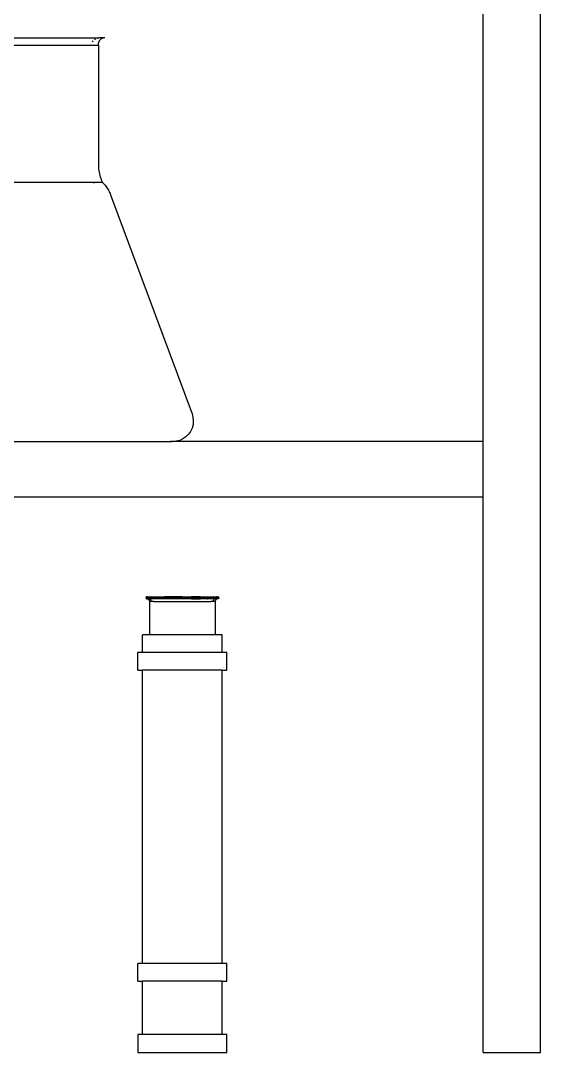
# Model space of a CAD drawing. Header units: metres. Extents: x 2.3 to 15.1, y 3 to 5.1.
# Drawn here: x 9.7487 to 9.9826, y 4.3381 to 4.8025 of the extents above; entities that cross this region are included whole.
import ezdxf

# ---------------------------------------------------------------- set-up
doc = ezdxf.new("R2010")
doc.units = ezdxf.units.M
doc.layers.add('Edges', color=7, linetype='Continuous')

# ---------------------------------------------------------------- blocks, each defined once
blk = doc.blocks.new('Chemistry Lab table fr')
at = {"layer": 'Edges'}
for p, q in [((-0.33524, 0.06983), (-0.33524, 0.84483)), ((-0.36105, 0.34483), (-0.36105, 0.56983)), ((-0.59696, 0.52649), (-0.53419, 0.52649)), ((-0.53685, 0.52472), (-0.53656, 0.52509)), ((-0.53585, 0.52575), (-0.53549, 0.52598)), ((-0.53549, 0.52598), (-0.53544, 0.52601)), ((-0.53464, 0.52637), (-0.53419, 0.52649)), ((-0.53198, 0.52649), (-0.53419, 0.52649)), ((-0.53378, 0.52509), (-0.53398, 0.52471)), ((-0.53353, 0.52544), (-0.53378, 0.52509)), ((-0.53324, 0.52575), (-0.53353, 0.52544)), ((-0.5329, 0.52601), (-0.53324, 0.52575)), ((-0.53253, 0.52622), (-0.5329, 0.52601)), ((-0.53213, 0.52637), (-0.53253, 0.52622)), ((-0.53172, 0.52646), (-0.53213, 0.52637)), ((-0.53172, 0.52646), (-0.53198, 0.52649)), ((-0.5313, 0.52649), (-0.53172, 0.52646)), ((-0.53419, 0.52302), (-0.59696, 0.52302)), ((-0.53421, 0.52388), (-0.53423, 0.52345)), ((-0.53423, 0.52345), (-0.53419, 0.52302)), ((-0.53413, 0.5243), (-0.53421, 0.52388)), ((-0.53419, 0.52302), (-0.53419, 0.46945)), ((-0.53398, 0.52471), (-0.53413, 0.5243)), ((-0.53419, 0.46945), (-0.53418, 0.46875)), ((-0.53418, 0.46875), (-0.53414, 0.46806)), ((-0.53414, 0.46806), (-0.53407, 0.46736)), ((-0.53407, 0.46736), (-0.53398, 0.46667)), ((-0.53398, 0.46667), (-0.53386, 0.46598)), ((-0.53386, 0.46598), (-0.53371, 0.46529)), ((-0.53371, 0.46529), (-0.53354, 0.46462)), ((-0.53354, 0.46462), (-0.53334, 0.46395)), ((-0.5361, 0.46136), (-0.59503, 0.46136)), ((-0.53607, 0.46129), (-0.5361, 0.46136)), ((-0.53229, 0.46136), (-0.5361, 0.46136)), ((-0.53593, 0.46097), (-0.53607, 0.46129)), ((-0.53334, 0.46395), (-0.53312, 0.46329)), ((-0.53312, 0.46329), (-0.53287, 0.46263)), ((-0.53287, 0.46263), (-0.53259, 0.46199)), ((-0.53259, 0.46199), (-0.53229, 0.46136)), ((-0.53229, 0.46136), (-0.53191, 0.46097)), ((-0.53191, 0.46097), (-0.53153, 0.46056)), ((-0.53153, 0.46056), (-0.53117, 0.46014)), ((-0.53117, 0.46014), (-0.53083, 0.45971)), ((-0.53083, 0.45971), (-0.5305, 0.45927)), ((-0.5305, 0.45927), (-0.53019, 0.45881)), ((-0.53019, 0.45881), (-0.5299, 0.45834)), ((-0.5299, 0.45834), (-0.52962, 0.45786)), ((-0.52962, 0.45786), (-0.52936, 0.45737)), ((-0.52936, 0.45737), (-0.52912, 0.45687)), ((-0.52912, 0.45687), (-0.5289, 0.45636)), ((-0.5289, 0.45636), (-0.5287, 0.45585)), ((-0.5287, 0.45585), (-0.49203, 0.35727)), ((-0.49203, 0.35727), (-0.4916, 0.35569)), ((-0.4916, 0.35569), (-0.49144, 0.35406)), ((-0.49144, 0.35406), (-0.49158, 0.35243)), ((-0.49268, 0.34937), (-0.49362, 0.34804)), ((-0.492, 0.35085), (-0.49268, 0.34937)), ((-0.49158, 0.35243), (-0.492, 0.35085)), ((-0.631, 0.34483), (-0.5009, 0.34483)), ((-0.5009, 0.34483), (-0.50157, 0.34493)), ((-0.50074, 0.34483), (-0.5009, 0.34483)), ((-0.49913, 0.34493), (-0.50074, 0.34483)), ((-0.36105, 0.34483), (-0.50074, 0.34483)), ((-0.49757, 0.34531), (-0.49913, 0.34493)), ((-0.4961, 0.34598), (-0.49757, 0.34531)), ((-0.49477, 0.34689), (-0.4961, 0.34598)), ((-0.49362, 0.34804), (-0.49477, 0.34689)), ((-0.36105, 0.31983), (-0.36105, 0.34483)), ((-1.12113, 0.31983), (-0.36105, 0.31983)), ((-0.36105, 0.06983), (-0.36105, 0.31983)), ((-0.51278, 0.2745), (-0.51279, 0.27446)), ((-0.51279, 0.27446), (-0.51279, 0.27443)), ((-0.51223, 0.27446), (-0.51279, 0.27446)), ((-0.51223, 0.27443), (-0.51279, 0.27443)), ((-0.51279, 0.27443), (-0.51279, 0.27439)), ((-0.51223, 0.27439), (-0.51279, 0.27439)), ((-0.51279, 0.27439), (-0.51278, 0.27436)), ((-0.51277, 0.27456), (-0.51278, 0.27453)), ((-0.51222, 0.27453), (-0.51278, 0.27453)), ((-0.51278, 0.27453), (-0.51278, 0.2745)), ((-0.51223, 0.2745), (-0.51278, 0.2745)), ((-0.51278, 0.27436), (-0.51278, 0.27432)), ((-0.51223, 0.27436), (-0.51278, 0.27436)), ((-0.51278, 0.27432), (-0.51277, 0.27429)), ((-0.51222, 0.27432), (-0.51278, 0.27432)), ((-0.51275, 0.2746), (-0.51277, 0.27456)), ((-0.51221, 0.27456), (-0.51277, 0.27456)), ((-0.51221, 0.27429), (-0.51277, 0.27429)), ((-0.51277, 0.27429), (-0.51275, 0.27426)), ((-0.51274, 0.27463), (-0.51275, 0.2746)), ((-0.5122, 0.2746), (-0.51275, 0.2746)), ((-0.5122, 0.27426), (-0.51275, 0.27426)), ((-0.51275, 0.27426), (-0.51274, 0.27423)), ((-0.51272, 0.27466), (-0.51274, 0.27463)), ((-0.51218, 0.27463), (-0.51274, 0.27463)), ((-0.51218, 0.27423), (-0.51274, 0.27423)), ((-0.51274, 0.27423), (-0.51272, 0.2742)), ((-0.5127, 0.27468), (-0.51272, 0.27466)), ((-0.51216, 0.27466), (-0.51272, 0.27466)), ((-0.51216, 0.2742), (-0.51272, 0.2742)), ((-0.51272, 0.2742), (-0.5127, 0.27417)), ((-0.51267, 0.27471), (-0.5127, 0.27468)), ((-0.51214, 0.27468), (-0.5127, 0.27468)), ((-0.5127, 0.27417), (-0.51267, 0.27414)), ((-0.51214, 0.27417), (-0.5127, 0.27417)), ((-0.51265, 0.27473), (-0.51267, 0.27471)), ((-0.51267, 0.27414), (-0.51265, 0.27412)), ((-0.51262, 0.27475), (-0.51265, 0.27473)), ((-0.51265, 0.27412), (-0.51262, 0.2741)), ((-0.51256, 0.27479), (-0.51262, 0.27475)), ((-0.51259, 0.27477), (-0.51262, 0.27475)), ((-0.51262, 0.2741), (-0.51259, 0.27408)), ((-0.51262, 0.2741), (-0.51256, 0.27406)), ((-0.51253, 0.2748), (-0.51259, 0.27477)), ((-0.51256, 0.27479), (-0.51259, 0.27477)), ((-0.51259, 0.27408), (-0.51256, 0.27406)), ((-0.51253, 0.27405), (-0.51259, 0.27408)), ((-0.51249, 0.27481), (-0.51256, 0.27479)), ((-0.51253, 0.2748), (-0.51256, 0.27479)), ((-0.51256, 0.27406), (-0.51253, 0.27405)), ((-0.51249, 0.27404), (-0.51256, 0.27406)), ((-0.51249, 0.27481), (-0.51253, 0.2748)), ((-0.51253, 0.27405), (-0.51249, 0.27404)), ((-0.51246, 0.27403), (-0.51253, 0.27405)), ((-0.51243, 0.27483), (-0.51249, 0.27481)), ((-0.51246, 0.27482), (-0.51249, 0.27481)), ((-0.51249, 0.27404), (-0.51246, 0.27403)), ((-0.51243, 0.27483), (-0.51246, 0.27482)), ((-0.51246, 0.27403), (-0.51243, 0.27403)), ((-0.51239, 0.27403), (-0.51246, 0.27403)), ((-0.51239, 0.27483), (-0.51243, 0.27483)), ((-0.51239, 0.27403), (-0.51243, 0.27403)), ((-0.5123, 0.27483), (-0.51239, 0.27483)), ((-0.51239, 0.27403), (-0.51234, 0.27403)), ((-0.51234, 0.27403), (-0.51229, 0.27402)), ((-0.51222, 0.27482), (-0.5123, 0.27483)), ((-0.51229, 0.27402), (-0.51223, 0.27402)), ((-0.51162, 0.27467), (-0.51223, 0.2745)), ((-0.5114, 0.27456), (-0.51223, 0.27446)), ((-0.51117, 0.27441), (-0.51223, 0.27443)), ((-0.51117, 0.27441), (-0.51223, 0.27439)), ((-0.51117, 0.27441), (-0.51223, 0.27436)), ((-0.51223, 0.27402), (-0.51218, 0.27401)), ((-0.51216, 0.27481), (-0.51222, 0.27482)), ((-0.51222, 0.27453), (-0.51162, 0.27467)), ((-0.51117, 0.27441), (-0.51222, 0.27432)), ((-0.51162, 0.27467), (-0.51221, 0.27456)), ((-0.51104, 0.2743), (-0.51221, 0.27429)), ((-0.51171, 0.27471), (-0.5122, 0.2746)), ((-0.51104, 0.2743), (-0.5122, 0.27426)), ((-0.51179, 0.27473), (-0.51218, 0.27463)), ((-0.51098, 0.27424), (-0.51218, 0.27423)), ((-0.51212, 0.27414), (-0.51218, 0.27401)), ((-0.51209, 0.27412), (-0.51218, 0.27401)), ((-0.51218, 0.27401), (-0.51213, 0.274)), ((-0.51213, 0.27481), (-0.51216, 0.27481)), ((-0.51212, 0.27471), (-0.51216, 0.27481)), ((-0.51214, 0.27468), (-0.51216, 0.27466)), ((-0.51092, 0.27418), (-0.51216, 0.2742)), ((-0.51209, 0.27473), (-0.51214, 0.27468)), ((-0.51092, 0.27418), (-0.51214, 0.27417)), ((-0.51208, 0.27479), (-0.51213, 0.27481)), ((-0.51213, 0.274), (-0.51207, 0.2741)), ((-0.51209, 0.27473), (-0.51212, 0.27471)), ((-0.51207, 0.2741), (-0.51212, 0.27414)), ((-0.51209, 0.27473), (-0.51208, 0.27479)), ((-0.51207, 0.27475), (-0.51209, 0.27473)), ((-0.51204, 0.27408), (-0.51209, 0.27412)), ((-0.51204, 0.27477), (-0.51208, 0.27479)), ((-0.51201, 0.27479), (-0.51208, 0.27479)), ((-0.51207, 0.27475), (-0.51208, 0.27479)), ((-0.51204, 0.27408), (-0.51208, 0.27399)), ((-0.51201, 0.27406), (-0.51208, 0.27399)), ((-0.51201, 0.27479), (-0.51207, 0.27475)), ((-0.51207, 0.2741), (-0.51201, 0.27406)), ((-0.51198, 0.2748), (-0.51204, 0.27477)), ((-0.51201, 0.27479), (-0.51204, 0.27477)), ((-0.51198, 0.27405), (-0.51204, 0.27408)), ((-0.51198, 0.27405), (-0.51203, 0.27397)), ((-0.51195, 0.27404), (-0.51203, 0.27397)), ((-0.51195, 0.27481), (-0.51201, 0.27479)), ((-0.51198, 0.2748), (-0.51201, 0.27479)), ((-0.51196, 0.27478), (-0.51201, 0.27479)), ((-0.51198, 0.27405), (-0.51201, 0.27406)), ((-0.51195, 0.27481), (-0.51198, 0.2748)), ((-0.51191, 0.27403), (-0.51198, 0.27405)), ((-0.51191, 0.27403), (-0.51198, 0.27395)), ((-0.51193, 0.27477), (-0.51196, 0.27478)), ((-0.51188, 0.27483), (-0.51195, 0.27481)), ((-0.51191, 0.27482), (-0.51195, 0.27481)), ((-0.51193, 0.27477), (-0.51195, 0.27481)), ((-0.51191, 0.27403), (-0.51195, 0.27404)), ((-0.51187, 0.27476), (-0.51193, 0.27477)), ((-0.51193, 0.27394), (-0.51191, 0.27403)), ((-0.51188, 0.27483), (-0.51191, 0.27482)), ((-0.51186, 0.27403), (-0.51191, 0.27403)), ((-0.51185, 0.27483), (-0.51188, 0.27483)), ((-0.51179, 0.27473), (-0.51187, 0.27476)), ((-0.51087, 0.27412), (-0.51186, 0.27403)), ((-0.51085, 0.2741), (-0.51186, 0.27403)), ((-0.51186, 0.27403), (-0.5108, 0.27404)), ((-0.51045, 0.27475), (-0.51185, 0.27483)), ((-0.51171, 0.27471), (-0.51179, 0.27473)), ((-0.51162, 0.27467), (-0.51171, 0.27471)), ((-0.51158, 0.27466), (-0.51162, 0.27467)), ((-0.51155, 0.27464), (-0.51158, 0.27466)), ((-0.51152, 0.27463), (-0.51158, 0.27466)), ((-0.51047, 0.27473), (-0.51155, 0.27464)), ((-0.51152, 0.27463), (-0.51155, 0.27464)), ((-0.51147, 0.2746), (-0.51152, 0.27463)), ((-0.51049, 0.27471), (-0.51147, 0.2746)), ((-0.5114, 0.27456), (-0.51147, 0.2746)), ((-0.51134, 0.27453), (-0.5114, 0.27456)), ((-0.51132, 0.27451), (-0.51134, 0.27453)), ((-0.51129, 0.2745), (-0.51134, 0.27453)), ((-0.51056, 0.2746), (-0.51132, 0.27451)), ((-0.51057, 0.27456), (-0.51132, 0.27451)), ((-0.51129, 0.2745), (-0.51132, 0.27451)), ((-0.51124, 0.27447), (-0.51129, 0.2745)), ((-0.51053, 0.27466), (-0.51124, 0.27447)), ((-0.51055, 0.27463), (-0.51124, 0.27447)), ((-0.51124, 0.27447), (-0.51058, 0.27453)), ((-0.51059, 0.2745), (-0.51124, 0.27447)), ((-0.51117, 0.27441), (-0.51124, 0.27447)), ((-0.51059, 0.27446), (-0.51124, 0.27447)), ((-0.5111, 0.27436), (-0.51117, 0.27441)), ((-0.51106, 0.27432), (-0.5111, 0.27436)), ((-0.51059, 0.27443), (-0.51106, 0.27432)), ((-0.51059, 0.27439), (-0.51106, 0.27432)), ((-0.51059, 0.27436), (-0.51106, 0.27432)), ((-0.51104, 0.2743), (-0.51106, 0.27432)), ((-0.51106, 0.27432), (-0.4822, 0.27432)), ((-0.51098, 0.27424), (-0.51104, 0.2743)), ((-0.51056, 0.27426), (-0.51104, 0.2743)), ((-0.51057, 0.27429), (-0.51104, 0.2743)), ((-0.51093, 0.2742), (-0.51098, 0.27424)), ((-0.51055, 0.27423), (-0.51093, 0.2742)), ((-0.51092, 0.27418), (-0.51093, 0.2742)), ((-0.51089, 0.27414), (-0.51092, 0.27418)), ((-0.51053, 0.2742), (-0.51089, 0.27414)), ((-0.51051, 0.27417), (-0.51089, 0.27414)), ((-0.51087, 0.27412), (-0.51089, 0.27414)), ((-0.51049, 0.27414), (-0.51087, 0.27412)), ((-0.5108, 0.27404), (-0.51085, 0.2741)), ((-0.51082, 0.27406), (-0.51085, 0.2741)), ((-0.51047, 0.27412), (-0.51082, 0.27406)), ((-0.5108, 0.27404), (-0.51045, 0.2741)), ((-0.51042, 0.27408), (-0.5108, 0.27404)), ((-0.51075, 0.27397), (-0.5108, 0.27404)), ((-0.51059, 0.2745), (-0.48219, 0.2745)), ((-0.51059, 0.27446), (-0.48219, 0.27446)), ((-0.51059, 0.27443), (-0.48219, 0.27443)), ((-0.51059, 0.27439), (-0.48219, 0.27439)), ((-0.51059, 0.27436), (-0.48219, 0.27436)), ((-0.4822, 0.27453), (-0.51058, 0.27453)), ((-0.51057, 0.27456), (-0.48221, 0.27456)), ((-0.51057, 0.27429), (-0.48221, 0.27429)), ((-0.51056, 0.2746), (-0.48222, 0.2746)), ((-0.51056, 0.27426), (-0.48222, 0.27426)), ((-0.51055, 0.27463), (-0.48223, 0.27463)), ((-0.51055, 0.27423), (-0.48223, 0.27423)), ((-0.51051, 0.27468), (-0.51053, 0.27466)), ((-0.51053, 0.27466), (-0.48225, 0.27466)), ((-0.51053, 0.2742), (-0.48225, 0.2742)), ((-0.51051, 0.27468), (-0.48227, 0.27468)), ((-0.51051, 0.27417), (-0.48227, 0.27417)), ((-0.51045, 0.27475), (-0.51049, 0.27471)), ((-0.51049, 0.27471), (-0.5006, 0.27471)), ((-0.50453, 0.27414), (-0.51049, 0.27414)), ((-0.51042, 0.27477), (-0.51047, 0.27473)), ((-0.51042, 0.27408), (-0.51047, 0.27412)), ((-0.51039, 0.27479), (-0.51045, 0.27475)), ((-0.51045, 0.2741), (-0.51039, 0.27406)), ((-0.51039, 0.27479), (-0.51042, 0.27477)), ((-0.51037, 0.27405), (-0.51042, 0.27408)), ((-0.51039, 0.27406), (-0.51042, 0.27408)), ((-0.51034, 0.27481), (-0.51039, 0.27479)), ((-0.51037, 0.2748), (-0.51039, 0.27479)), ((-0.51034, 0.27404), (-0.51039, 0.27406)), ((-0.51037, 0.27405), (-0.51039, 0.27406)), ((-0.51031, 0.27482), (-0.51037, 0.2748)), ((-0.51034, 0.27481), (-0.51037, 0.2748)), ((-0.51031, 0.27403), (-0.51037, 0.27405)), ((-0.51034, 0.27404), (-0.51037, 0.27405)), ((-0.51028, 0.27483), (-0.51034, 0.27481)), ((-0.51031, 0.27482), (-0.51034, 0.27481)), ((-0.51026, 0.27403), (-0.51034, 0.27404)), ((-0.51034, 0.27404), (-0.51031, 0.27403)), ((-0.51028, 0.27483), (-0.51031, 0.27482)), ((-0.51025, 0.27483), (-0.51031, 0.27482)), ((-0.51026, 0.27403), (-0.51031, 0.27403)), ((-0.51025, 0.27483), (-0.51028, 0.27483)), ((-0.50789, 0.27412), (-0.51026, 0.27403)), ((-0.50787, 0.2741), (-0.51026, 0.27403)), ((-0.50787, 0.27475), (-0.51025, 0.27483)), ((-0.50789, 0.27473), (-0.51025, 0.27483)), ((-0.50785, 0.27477), (-0.50789, 0.27473)), ((-0.50785, 0.27408), (-0.50789, 0.27412)), ((-0.50782, 0.27479), (-0.50787, 0.27475)), ((-0.50787, 0.2741), (-0.50782, 0.27406)), ((-0.5078, 0.2748), (-0.50785, 0.27477)), ((-0.50782, 0.27479), (-0.50785, 0.27477)), ((-0.5078, 0.27405), (-0.50785, 0.27408)), ((-0.50778, 0.27481), (-0.50782, 0.27479)), ((-0.5078, 0.2748), (-0.50782, 0.27479)), ((-0.50782, 0.27406), (-0.50778, 0.27404)), ((-0.50773, 0.27483), (-0.5078, 0.2748)), ((-0.50778, 0.27404), (-0.5078, 0.27405)), ((-0.50773, 0.27483), (-0.50778, 0.27481)), ((-0.50778, 0.27404), (-0.50772, 0.27403)), ((-0.50452, 0.27473), (-0.50773, 0.27483)), ((-0.50452, 0.27412), (-0.50772, 0.27403)), ((-0.5006, 0.27412), (-0.50453, 0.27414)), ((-0.50449, 0.27477), (-0.50452, 0.27473)), ((-0.50449, 0.27408), (-0.50452, 0.27412)), ((-0.50444, 0.27481), (-0.50449, 0.27477)), ((-0.50446, 0.27405), (-0.50449, 0.27408)), ((-0.5044, 0.27403), (-0.50446, 0.27405)), ((-0.50443, 0.27403), (-0.50446, 0.27405)), ((-0.50441, 0.27483), (-0.50444, 0.27481)), ((-0.5044, 0.27403), (-0.50443, 0.27403)), ((-0.50056, 0.27481), (-0.50441, 0.27483)), ((-0.50059, 0.27475), (-0.50441, 0.27483)), ((-0.50058, 0.27479), (-0.50441, 0.27483)), ((-0.5006, 0.27471), (-0.50441, 0.27483)), ((-0.5006, 0.27412), (-0.5044, 0.27403)), ((-0.50058, 0.27408), (-0.5044, 0.27403)), ((-0.50056, 0.27404), (-0.5044, 0.27403)), ((-0.49639, 0.27403), (-0.5044, 0.27403)), ((-0.49639, 0.27473), (-0.5006, 0.27471)), ((-0.49639, 0.27412), (-0.5006, 0.27412)), ((-0.5006, 0.27412), (-0.49639, 0.27408)), ((-0.49639, 0.27479), (-0.50059, 0.27475)), ((-0.49639, 0.27473), (-0.50059, 0.27475)), ((-0.50053, 0.27483), (-0.50058, 0.27479)), ((-0.49639, 0.27408), (-0.50058, 0.27408)), ((-0.50053, 0.27483), (-0.50056, 0.27481)), ((-0.49639, 0.27403), (-0.50056, 0.27404)), ((-0.49639, 0.27482), (-0.50053, 0.27483)), ((-0.49639, 0.27479), (-0.50053, 0.27483)), ((-0.49402, 0.2748), (-0.49639, 0.27482)), ((-0.49402, 0.2748), (-0.49639, 0.27479)), ((-0.49219, 0.27475), (-0.49639, 0.27473)), ((-0.49218, 0.27471), (-0.49639, 0.27473)), ((-0.49218, 0.27414), (-0.49639, 0.27412)), ((-0.49219, 0.2741), (-0.49639, 0.27408)), ((-0.49224, 0.27403), (-0.49639, 0.27408)), ((-0.49224, 0.27403), (-0.49639, 0.27403)), ((-0.49225, 0.27483), (-0.49402, 0.2748)), ((-0.49225, 0.27483), (-0.49222, 0.27481)), ((-0.49221, 0.27479), (-0.49225, 0.27483)), ((-0.49224, 0.27403), (-0.49221, 0.27405)), ((-0.4903, 0.27482), (-0.49222, 0.27481)), ((-0.49221, 0.27479), (-0.4903, 0.27482)), ((-0.49221, 0.27405), (-0.48837, 0.27403)), ((-0.49219, 0.27475), (-0.48826, 0.27473)), ((-0.49219, 0.2741), (-0.48837, 0.27403)), ((-0.49218, 0.27471), (-0.48826, 0.27473)), ((-0.48229, 0.27471), (-0.49218, 0.27471)), ((-0.48837, 0.27403), (-0.49218, 0.27414)), ((-0.48229, 0.27414), (-0.49218, 0.27414)), ((-0.48839, 0.27483), (-0.4903, 0.27482)), ((-0.48839, 0.27483), (-0.48834, 0.27481)), ((-0.48837, 0.27403), (-0.48831, 0.27406)), ((-0.48837, 0.27403), (-0.48834, 0.27404)), ((-0.48834, 0.27481), (-0.48831, 0.27479)), ((-0.48834, 0.27404), (-0.48831, 0.27406)), ((-0.48831, 0.27479), (-0.48508, 0.27483)), ((-0.48831, 0.27406), (-0.48828, 0.2741)), ((-0.48828, 0.2741), (-0.48505, 0.27403)), ((-0.48826, 0.27473), (-0.48508, 0.27483)), ((-0.48508, 0.27483), (-0.48498, 0.2748)), ((-0.485, 0.27481), (-0.48508, 0.27483)), ((-0.48505, 0.27403), (-0.48498, 0.27405)), ((-0.48505, 0.27403), (-0.485, 0.27404)), ((-0.485, 0.27481), (-0.48496, 0.27479)), ((-0.485, 0.27481), (-0.48498, 0.2748)), ((-0.485, 0.27404), (-0.48496, 0.27406)), ((-0.485, 0.27404), (-0.48498, 0.27405)), ((-0.48494, 0.27477), (-0.48498, 0.2748)), ((-0.48498, 0.27405), (-0.48494, 0.27408)), ((-0.48496, 0.27479), (-0.48491, 0.27475)), ((-0.48496, 0.27406), (-0.48491, 0.2741)), ((-0.48494, 0.27477), (-0.48489, 0.27473)), ((-0.48489, 0.27412), (-0.48494, 0.27408)), ((-0.48253, 0.27483), (-0.48491, 0.27475)), ((-0.48491, 0.2741), (-0.4825, 0.27403)), ((-0.48253, 0.27483), (-0.48489, 0.27473)), ((-0.48489, 0.27412), (-0.4825, 0.27403)), ((-0.4825, 0.27483), (-0.48253, 0.27483)), ((-0.48244, 0.27481), (-0.4825, 0.27483)), ((-0.48247, 0.27482), (-0.4825, 0.27483)), ((-0.4825, 0.27403), (-0.48247, 0.27403)), ((-0.48244, 0.27481), (-0.48247, 0.27482)), ((-0.48247, 0.27403), (-0.48242, 0.27405)), ((-0.48247, 0.27403), (-0.48244, 0.27404)), ((-0.48239, 0.27479), (-0.48244, 0.27481)), ((-0.48242, 0.2748), (-0.48244, 0.27481)), ((-0.48244, 0.27404), (-0.48239, 0.27406)), ((-0.48242, 0.27405), (-0.48244, 0.27404)), ((-0.48236, 0.27477), (-0.48242, 0.2748)), ((-0.48242, 0.27405), (-0.48236, 0.27408)), ((-0.48239, 0.27406), (-0.48242, 0.27405)), ((-0.48236, 0.27477), (-0.48239, 0.27479)), ((-0.48239, 0.27406), (-0.48234, 0.2741)), ((-0.48236, 0.27408), (-0.48239, 0.27406)), ((-0.48231, 0.27473), (-0.48236, 0.27477)), ((-0.48234, 0.27475), (-0.48236, 0.27477)), ((-0.48231, 0.27412), (-0.48236, 0.27408)), ((-0.48198, 0.27404), (-0.48236, 0.27408)), ((-0.48229, 0.27471), (-0.48234, 0.27475)), ((-0.48234, 0.2741), (-0.48196, 0.27406)), ((-0.48094, 0.27483), (-0.48231, 0.27473)), ((-0.48124, 0.27464), (-0.48231, 0.27473)), ((-0.48196, 0.27406), (-0.48231, 0.27412)), ((-0.48131, 0.2746), (-0.48229, 0.27471)), ((-0.48192, 0.27412), (-0.48229, 0.27414)), ((-0.48225, 0.27466), (-0.48227, 0.27468)), ((-0.48189, 0.27414), (-0.48227, 0.27417)), ((-0.48154, 0.27447), (-0.48225, 0.27466)), ((-0.48189, 0.27414), (-0.48225, 0.2742)), ((-0.48154, 0.27447), (-0.48223, 0.27463)), ((-0.48185, 0.2742), (-0.48223, 0.27423)), ((-0.48146, 0.27451), (-0.48222, 0.2746)), ((-0.4818, 0.27424), (-0.48222, 0.27426)), ((-0.48146, 0.27451), (-0.48221, 0.27456)), ((-0.48174, 0.2743), (-0.48221, 0.27429)), ((-0.4822, 0.27453), (-0.48154, 0.27447)), ((-0.48174, 0.2743), (-0.4822, 0.27432)), ((-0.48154, 0.27447), (-0.48219, 0.2745)), ((-0.48154, 0.27447), (-0.48219, 0.27446)), ((-0.48172, 0.27432), (-0.48219, 0.27443)), ((-0.48172, 0.27432), (-0.48219, 0.27439)), ((-0.48172, 0.27432), (-0.48219, 0.27436)), ((-0.48203, 0.27397), (-0.48198, 0.27404)), ((-0.48198, 0.27404), (-0.48193, 0.2741)), ((-0.48092, 0.27403), (-0.48198, 0.27404)), ((-0.48193, 0.2741), (-0.48196, 0.27406)), ((-0.48092, 0.27403), (-0.48193, 0.2741)), ((-0.48192, 0.27412), (-0.48189, 0.27414)), ((-0.48092, 0.27403), (-0.48192, 0.27412)), ((-0.48189, 0.27414), (-0.48186, 0.27418)), ((-0.48186, 0.27418), (-0.48185, 0.2742)), ((-0.48062, 0.2742), (-0.48186, 0.27418)), ((-0.48064, 0.27417), (-0.48186, 0.27418)), ((-0.48185, 0.2742), (-0.4818, 0.27424)), ((-0.4818, 0.27424), (-0.48174, 0.2743)), ((-0.48059, 0.27426), (-0.4818, 0.27424)), ((-0.4806, 0.27423), (-0.4818, 0.27424)), ((-0.48174, 0.2743), (-0.48172, 0.27432)), ((-0.48056, 0.27432), (-0.48174, 0.2743)), ((-0.48057, 0.27429), (-0.48174, 0.2743)), ((-0.48172, 0.27432), (-0.48168, 0.27436)), ((-0.48168, 0.27436), (-0.48161, 0.27441)), ((-0.48161, 0.27441), (-0.48154, 0.27447)), ((-0.48055, 0.27443), (-0.48161, 0.27441)), ((-0.48055, 0.27439), (-0.48161, 0.27441)), ((-0.48055, 0.27436), (-0.48161, 0.27441)), ((-0.48154, 0.27447), (-0.48149, 0.2745)), ((-0.48144, 0.27453), (-0.48149, 0.2745)), ((-0.48149, 0.2745), (-0.48146, 0.27451)), ((-0.48146, 0.27451), (-0.48144, 0.27453)), ((-0.48144, 0.27453), (-0.48138, 0.27456)), ((-0.48138, 0.27456), (-0.48131, 0.2746)), ((-0.48055, 0.27446), (-0.48138, 0.27456)), ((-0.48131, 0.2746), (-0.48126, 0.27463)), ((-0.4812, 0.27466), (-0.48126, 0.27463)), ((-0.48126, 0.27463), (-0.48124, 0.27464)), ((-0.48124, 0.27464), (-0.4812, 0.27466)), ((-0.4812, 0.27466), (-0.48116, 0.27467)), ((-0.48116, 0.27467), (-0.48107, 0.27471)), ((-0.48057, 0.27456), (-0.48116, 0.27467)), ((-0.48116, 0.27467), (-0.48056, 0.27453)), ((-0.48055, 0.2745), (-0.48116, 0.27467)), ((-0.48107, 0.27471), (-0.48099, 0.27473)), ((-0.48059, 0.2746), (-0.48107, 0.27471)), ((-0.48099, 0.27473), (-0.48091, 0.27476)), ((-0.4806, 0.27463), (-0.48099, 0.27473)), ((-0.48087, 0.27482), (-0.48094, 0.27483)), ((-0.4809, 0.27483), (-0.48094, 0.27483)), ((-0.48087, 0.27403), (-0.48092, 0.27403)), ((-0.48091, 0.27476), (-0.48085, 0.27477)), ((-0.48087, 0.27482), (-0.4809, 0.27483)), ((-0.48084, 0.27481), (-0.48087, 0.27482)), ((-0.4808, 0.2748), (-0.48087, 0.27482)), ((-0.48085, 0.27477), (-0.48087, 0.27482)), ((-0.48084, 0.27404), (-0.48087, 0.27403)), ((-0.4808, 0.27395), (-0.48087, 0.27403)), ((-0.48087, 0.27403), (-0.48085, 0.27394)), ((-0.48085, 0.27477), (-0.48082, 0.27478)), ((-0.48077, 0.27479), (-0.48084, 0.27481)), ((-0.48077, 0.27406), (-0.48084, 0.27404)), ((-0.4808, 0.27405), (-0.48084, 0.27404)), ((-0.48075, 0.27397), (-0.48084, 0.27404)), ((-0.48082, 0.27478), (-0.48077, 0.27479)), ((-0.48074, 0.27477), (-0.4808, 0.2748)), ((-0.48074, 0.27408), (-0.4808, 0.27405)), ((-0.48075, 0.27397), (-0.4808, 0.27405)), ((-0.48071, 0.27475), (-0.48077, 0.27479)), ((-0.48077, 0.27479), (-0.48074, 0.27477)), ((-0.48071, 0.2741), (-0.48077, 0.27406)), ((-0.4807, 0.27399), (-0.48077, 0.27406)), ((-0.48074, 0.27477), (-0.4807, 0.27479)), ((-0.48071, 0.27475), (-0.48074, 0.27477)), ((-0.48069, 0.27412), (-0.48074, 0.27408)), ((-0.4807, 0.27479), (-0.48071, 0.27475)), ((-0.48069, 0.27473), (-0.48071, 0.27475)), ((-0.48066, 0.27471), (-0.48071, 0.27475)), ((-0.48066, 0.27414), (-0.48071, 0.2741)), ((-0.48069, 0.27412), (-0.48071, 0.2741)), ((-0.4807, 0.27479), (-0.48065, 0.27481)), ((-0.4807, 0.27479), (-0.48069, 0.27473)), ((-0.48064, 0.27468), (-0.48069, 0.27473)), ((-0.48066, 0.27471), (-0.48069, 0.27473)), ((-0.4806, 0.27401), (-0.48069, 0.27412)), ((-0.48062, 0.27481), (-0.48066, 0.27471)), ((-0.48062, 0.27466), (-0.48066, 0.27471)), ((-0.4806, 0.27401), (-0.48066, 0.27414)), ((-0.48065, 0.27481), (-0.48062, 0.27481)), ((-0.4806, 0.27401), (-0.48065, 0.274)), ((-0.48008, 0.27468), (-0.48064, 0.27468)), ((-0.48008, 0.27417), (-0.48064, 0.27417)), ((-0.48062, 0.27481), (-0.48056, 0.27482)), ((-0.48006, 0.27466), (-0.48062, 0.27466)), ((-0.48006, 0.2742), (-0.48062, 0.2742)), ((-0.48004, 0.27463), (-0.4806, 0.27463)), ((-0.48004, 0.27423), (-0.4806, 0.27423)), ((-0.48055, 0.27402), (-0.4806, 0.27401)), ((-0.48003, 0.2746), (-0.48059, 0.2746)), ((-0.48003, 0.27426), (-0.48059, 0.27426)), ((-0.48001, 0.27456), (-0.48057, 0.27456)), ((-0.48001, 0.27429), (-0.48057, 0.27429)), ((-0.48056, 0.27482), (-0.48048, 0.27483)), ((-0.48056, 0.27453), (-0.48, 0.27453)), ((-0.48, 0.27432), (-0.48056, 0.27432)), ((-0.48, 0.2745), (-0.48055, 0.2745)), ((-0.47999, 0.27446), (-0.48055, 0.27446)), ((-0.47999, 0.27443), (-0.48055, 0.27443)), ((-0.47999, 0.27439), (-0.48055, 0.27439)), ((-0.48, 0.27436), (-0.48055, 0.27436)), ((-0.48049, 0.27402), (-0.48055, 0.27402)), ((-0.48044, 0.27403), (-0.48049, 0.27402)), ((-0.48048, 0.27483), (-0.48039, 0.27483)), ((-0.48037, 0.27403), (-0.48044, 0.27403)), ((-0.48039, 0.27483), (-0.48036, 0.27483)), ((-0.48032, 0.27482), (-0.48039, 0.27483)), ((-0.48032, 0.27403), (-0.48037, 0.27403)), ((-0.48036, 0.27483), (-0.48032, 0.27482)), ((-0.48032, 0.27482), (-0.48029, 0.27481)), ((-0.48025, 0.2748), (-0.48032, 0.27482)), ((-0.48029, 0.27404), (-0.48032, 0.27403)), ((-0.48029, 0.27481), (-0.48025, 0.2748)), ((-0.48022, 0.27479), (-0.48029, 0.27481)), ((-0.48022, 0.27406), (-0.48029, 0.27404)), ((-0.48025, 0.27405), (-0.48029, 0.27404)), ((-0.48025, 0.2748), (-0.48022, 0.27479)), ((-0.48019, 0.27408), (-0.48025, 0.27405)), ((-0.48022, 0.27406), (-0.48025, 0.27405)), ((-0.48022, 0.27479), (-0.48019, 0.27477)), ((-0.48016, 0.2741), (-0.48022, 0.27406)), ((-0.48019, 0.27408), (-0.48022, 0.27406)), ((-0.48019, 0.27477), (-0.48016, 0.27475)), ((-0.48016, 0.2741), (-0.48019, 0.27408)), ((-0.48016, 0.27475), (-0.48013, 0.27473)), ((-0.48013, 0.27412), (-0.48016, 0.2741)), ((-0.48013, 0.27473), (-0.48011, 0.27471)), ((-0.48011, 0.27414), (-0.48013, 0.27412)), ((-0.48011, 0.27471), (-0.48008, 0.27468)), ((-0.48008, 0.27417), (-0.48011, 0.27414)), ((-0.48008, 0.27468), (-0.48006, 0.27466)), ((-0.48006, 0.2742), (-0.48008, 0.27417)), ((-0.48006, 0.27466), (-0.48004, 0.27463)), ((-0.48004, 0.27423), (-0.48006, 0.2742)), ((-0.48004, 0.27463), (-0.48003, 0.2746)), ((-0.48003, 0.27426), (-0.48004, 0.27423)), ((-0.48003, 0.2746), (-0.48001, 0.27456)), ((-0.48001, 0.27429), (-0.48003, 0.27426)), ((-0.48001, 0.27456), (-0.48, 0.27453)), ((-0.48, 0.27432), (-0.48001, 0.27429)), ((-0.48, 0.27453), (-0.48, 0.2745)), ((-0.48, 0.2745), (-0.47999, 0.27446)), ((-0.47999, 0.27439), (-0.48, 0.27436)), ((-0.48, 0.27436), (-0.48, 0.27432)), ((-0.47999, 0.27446), (-0.47999, 0.27443)), ((-0.47999, 0.27443), (-0.47999, 0.27439)), ((-0.51213, 0.274), (-0.51208, 0.27399)), ((-0.51208, 0.27399), (-0.51203, 0.27397)), ((-0.51203, 0.27397), (-0.51198, 0.27395)), ((-0.51198, 0.27395), (-0.51193, 0.27394)), ((-0.51193, 0.27394), (-0.51188, 0.27391)), ((-0.51188, 0.27391), (-0.51184, 0.27389)), ((-0.51184, 0.27389), (-0.51179, 0.27387)), ((-0.51179, 0.27387), (-0.51175, 0.27384)), ((-0.51175, 0.27384), (-0.5117, 0.27381)), ((-0.5117, 0.27381), (-0.51166, 0.27378)), ((-0.51166, 0.27378), (-0.51162, 0.27375)), ((-0.51162, 0.27375), (-0.51158, 0.27371)), ((-0.51158, 0.27371), (-0.51154, 0.27368)), ((-0.51154, 0.27368), (-0.51151, 0.27364)), ((-0.51151, 0.27364), (-0.51147, 0.2736)), ((-0.51147, 0.2736), (-0.51144, 0.27356)), ((-0.51144, 0.27356), (-0.51141, 0.27352)), ((-0.51141, 0.27352), (-0.51138, 0.27347)), ((-0.51138, 0.27347), (-0.51135, 0.27343)), ((-0.51135, 0.27343), (-0.51133, 0.27338)), ((-0.51133, 0.27338), (-0.5113, 0.27333)), ((-0.5113, 0.27333), (-0.51128, 0.27329)), ((-0.51128, 0.27329), (-0.51126, 0.27324)), ((-0.51126, 0.27324), (-0.51125, 0.27319)), ((-0.51125, 0.27319), (-0.51123, 0.27314)), ((-0.51123, 0.27314), (-0.51122, 0.27309)), ((-0.51122, 0.27309), (-0.51121, 0.27304)), ((-0.51121, 0.27304), (-0.5112, 0.27298)), ((-0.5112, 0.27298), (-0.51119, 0.27293)), ((-0.51119, 0.27293), (-0.51119, 0.27288)), ((-0.51119, 0.27288), (-0.51119, 0.27282)), ((-0.51119, 0.27282), (-0.51119, 0.25783)), ((-0.51069, 0.27282), (-0.51119, 0.27282)), ((-0.5107, 0.2739), (-0.51075, 0.27397)), ((-0.51066, 0.27383), (-0.5107, 0.2739)), ((-0.51039, 0.27283), (-0.51069, 0.27282)), ((-0.51062, 0.27375), (-0.51066, 0.27383)), ((-0.51058, 0.27367), (-0.51062, 0.27375)), ((-0.51055, 0.2736), (-0.51058, 0.27367)), ((-0.51053, 0.27356), (-0.51055, 0.2736)), ((-0.51051, 0.27351), (-0.51053, 0.27356)), ((-0.51048, 0.27343), (-0.51051, 0.27351)), ((-0.51046, 0.27334), (-0.51048, 0.27343)), ((-0.51044, 0.27326), (-0.51046, 0.27334)), ((-0.51042, 0.27317), (-0.51044, 0.27326)), ((-0.51042, 0.27314), (-0.51042, 0.27317)), ((-0.5104, 0.273), (-0.51041, 0.27309)), ((-0.51039, 0.27291), (-0.5104, 0.273)), ((-0.51039, 0.27283), (-0.51039, 0.27291)), ((-0.50921, 0.27282), (-0.51039, 0.27283)), ((-0.50921, 0.27282), (-0.48357, 0.27282)), ((-0.48239, 0.27283), (-0.48357, 0.27282)), ((-0.48239, 0.27291), (-0.48238, 0.273)), ((-0.48239, 0.27283), (-0.48239, 0.27291)), ((-0.48209, 0.27282), (-0.48239, 0.27283)), ((-0.48238, 0.273), (-0.48237, 0.27309)), ((-0.48237, 0.27314), (-0.48236, 0.27317)), ((-0.48236, 0.27317), (-0.48234, 0.27326)), ((-0.48234, 0.27326), (-0.48232, 0.27334)), ((-0.48232, 0.27334), (-0.4823, 0.27343)), ((-0.4823, 0.27343), (-0.48227, 0.27351)), ((-0.48227, 0.27351), (-0.48225, 0.27356)), ((-0.48225, 0.27356), (-0.48224, 0.2736)), ((-0.48224, 0.2736), (-0.4822, 0.27367)), ((-0.4822, 0.27367), (-0.48216, 0.27375)), ((-0.48216, 0.27375), (-0.48212, 0.27383)), ((-0.48212, 0.27383), (-0.48208, 0.2739)), ((-0.48159, 0.27282), (-0.48209, 0.27282)), ((-0.48208, 0.2739), (-0.48203, 0.27397)), ((-0.48158, 0.27298), (-0.48159, 0.27293)), ((-0.48159, 0.27293), (-0.48159, 0.27288)), ((-0.48159, 0.27288), (-0.48159, 0.27282)), ((-0.48159, 0.27282), (-0.48159, 0.25783)), ((-0.48157, 0.27304), (-0.48158, 0.27298)), ((-0.48156, 0.27309), (-0.48157, 0.27304)), ((-0.48155, 0.27314), (-0.48156, 0.27309)), ((-0.48153, 0.27319), (-0.48155, 0.27314)), ((-0.48152, 0.27324), (-0.48153, 0.27319)), ((-0.4815, 0.27329), (-0.48152, 0.27324)), ((-0.48148, 0.27333), (-0.4815, 0.27329)), ((-0.48145, 0.27338), (-0.48148, 0.27333)), ((-0.48143, 0.27343), (-0.48145, 0.27338)), ((-0.4814, 0.27347), (-0.48143, 0.27343)), ((-0.48137, 0.27352), (-0.4814, 0.27347)), ((-0.48134, 0.27356), (-0.48137, 0.27352)), ((-0.48131, 0.2736), (-0.48134, 0.27356)), ((-0.48128, 0.27364), (-0.48131, 0.2736)), ((-0.48124, 0.27368), (-0.48128, 0.27364)), ((-0.4812, 0.27371), (-0.48124, 0.27368)), ((-0.48116, 0.27375), (-0.4812, 0.27371)), ((-0.48112, 0.27378), (-0.48116, 0.27375)), ((-0.48108, 0.27381), (-0.48112, 0.27378)), ((-0.48104, 0.27384), (-0.48108, 0.27381)), ((-0.48099, 0.27387), (-0.48104, 0.27384)), ((-0.48094, 0.27389), (-0.48099, 0.27387)), ((-0.4809, 0.27391), (-0.48094, 0.27389)), ((-0.48085, 0.27394), (-0.4809, 0.27391)), ((-0.4808, 0.27395), (-0.48085, 0.27394)), ((-0.48075, 0.27397), (-0.4808, 0.27395)), ((-0.4807, 0.27399), (-0.48075, 0.27397)), ((-0.48065, 0.274), (-0.4807, 0.27399)), ((-0.51439, 0.24983), (-0.51439, 0.25783)), ((-0.51119, 0.25783), (-0.51439, 0.25783)), ((-0.48159, 0.25783), (-0.51119, 0.25783)), ((-0.47839, 0.25783), (-0.48159, 0.25783)), ((-0.47839, 0.24983), (-0.47839, 0.25783)), ((-0.51639, 0.24183), (-0.51639, 0.24983)), ((-0.51439, 0.24983), (-0.51639, 0.24983)), ((-0.47839, 0.24983), (-0.51439, 0.24983)), ((-0.47639, 0.24983), (-0.47839, 0.24983)), ((-0.47639, 0.24183), (-0.47639, 0.24983)), ((-0.51639, 0.24183), (-0.51439, 0.24183)), ((-0.51439, 0.10983), (-0.51439, 0.24183)), ((-0.47839, 0.24183), (-0.51439, 0.24183)), ((-0.47839, 0.24183), (-0.47639, 0.24183)), ((-0.47839, 0.10983), (-0.47839, 0.24183)), ((-0.51639, 0.10183), (-0.51639, 0.10983)), ((-0.51439, 0.10983), (-0.51639, 0.10983)), ((-0.47839, 0.10983), (-0.51439, 0.10983)), ((-0.47639, 0.10983), (-0.47839, 0.10983)), ((-0.47639, 0.10183), (-0.47639, 0.10983)), ((-0.51639, 0.10183), (-0.51439, 0.10183)), ((-0.51439, 0.07783), (-0.51439, 0.10183)), ((-0.47839, 0.10183), (-0.51439, 0.10183)), ((-0.47839, 0.10183), (-0.47639, 0.10183)), ((-0.47839, 0.07783), (-0.47839, 0.10183)), ((-0.51639, 0.07783), (-0.51639, 0.06983)), ((-0.51439, 0.07783), (-0.51639, 0.07783)), ((-0.47839, 0.07783), (-0.51439, 0.07783)), ((-0.47639, 0.07783), (-0.47839, 0.07783)), ((-0.47639, 0.06983), (-0.47639, 0.07783)), ((-0.51639, 0.06983), (-0.47639, 0.06983)), ((-0.36105, 0.06983), (-0.33524, 0.06983))]:
    blk.add_line(p, q, dxfattribs=at)

msp = doc.modelspace()

# ---------------------------------------------------------------- block references
msp.add_blockref('Chemistry Lab table fr', (10.31787, 4.26826))

doc.saveas('drawing.dxf')
